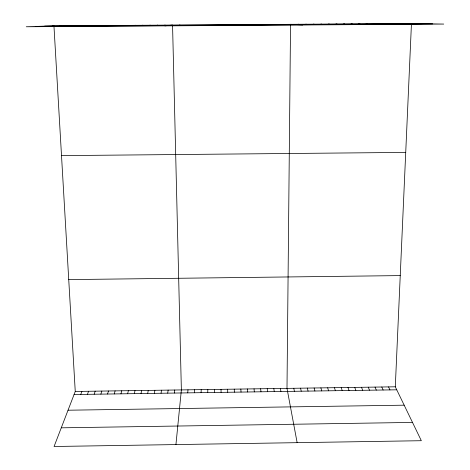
<?xml version="1.0" encoding="UTF-8"?>
<svg xmlns="http://www.w3.org/2000/svg" width="470" height="470" viewBox="0 0 470 470"><rect width="100%" height="100%" fill="white"/><g stroke="black" fill="none" stroke-linecap="round" stroke-linejoin="round"><path stroke-width="0.7" d="M214.402 392.474L214.432 389.436M207.74 392.568L207.822 389.53M53.985 26.52L75.253 391.463L54.074 446.5L421.332 440.707L395.294 386.804L411.426 24.217M201.078 392.667L201.213 389.63M194.41 392.761L194.604 389.724M187.742 392.861L187.988 389.818M175.933 444.579L181.373 389.918L172.572 25.756M174.399 393.055L174.758 390.012M167.725 393.155L168.137 390.112M161.046 393.249L161.516 390.206M154.371 393.349L154.888 390.3M147.692 393.449L148.267 390.4M141.006 393.543L141.635 390.494M134.32 393.643L135.008 390.594M127.634 393.743L128.375 390.688M120.949 393.837L121.742 390.787M114.257 393.936L115.109 390.881M107.565 394.036L108.47 390.975M100.874 394.13L101.831 391.075M94.176 394.23L95.187 391.169M87.479 394.33L88.548 391.269M80.775 394.424L81.903 391.363M179.593 25.033L179.945 24.992M164.888 25.873L172.555 25.039M164.67 25.133L165.158 25.086M157.203 25.18L157.761 25.133M149.736 25.227L150.359 25.18M142.269 25.274L142.956 25.227M134.796 25.327L135.554 25.274M127.317 25.374L128.145 25.327M119.838 25.421L120.737 25.374M112.359 25.468L113.323 25.421M104.875 25.515L105.909 25.468M97.39 25.568L98.494 25.515M89.905 25.615L91.074 25.562M82.415 25.662L83.654 25.609M74.918 25.709L76.228 25.656M59.925 25.809L61.37 25.756M67.427 25.756L68.802 25.709M53.938 25.803L26.261 26.767L443.739 24.07L411.462 23.5M75.253 391.463L395.294 386.804M74.078 394.524L396.745 389.806M68.038 410.216L404.177 405.181M61.265 427.823L412.501 422.424M68.732 279.603L400.246 275.596M61.505 155.617L405.728 152.409M52.428 25.856L413.23 23.529M44.621 26.126L422.342 23.694M35.767 26.438L432.664 23.876M403.924 23.547L405.622 23.582M396.38 23.6L398.014 23.629M388.837 23.647L390.4 23.676M381.293 23.694L382.786 23.729M373.744 23.741L375.166 23.776M366.195 23.794L367.546 23.823M358.639 23.841L359.926 23.876M351.084 23.888L352.3 23.923M343.523 23.935L344.674 23.97M335.962 23.988L337.043 24.023M328.401 24.035L329.411 24.07M320.834 24.082L321.774 24.123M313.261 24.134L314.136 24.17M305.694 24.181L306.493 24.217M298.121 24.229L298.85 24.27M302.668 24.981L290.542 24.281L286.994 388.379L297.14 442.664M283.187 24.328L283.78 24.364M275.825 24.375L276.354 24.411M268.464 24.422L268.928 24.463M261.103 24.469L261.496 24.511M253.735 24.516L254.064 24.558M388.543 386.898L389.936 389.9M381.787 386.998L383.126 390M375.031 387.098L376.311 390.1M368.269 387.198L369.496 390.2M361.506 387.292L362.681 390.3M354.744 387.392L355.861 390.4M347.976 387.491L349.04 390.5M341.208 387.591L342.219 390.599M334.44 387.685L335.392 390.699M327.666 387.785L328.565 390.799M320.893 387.885L321.738 390.899M314.119 387.985L314.906 390.999M307.339 388.085L308.073 391.099M300.559 388.179L301.235 391.199M293.779 388.279L294.396 391.298M280.408 388.473L280.919 391.498M273.816 388.572L274.274 391.592M267.224 388.666L267.63 391.692M260.633 388.761L260.985 391.792M254.041 388.86L254.335 391.886M247.443 388.954L247.684 391.986M240.846 389.048L241.034 392.08M234.248 389.148L234.377 392.18M227.645 389.242L227.721 392.274M221.041 389.336L221.064 392.374"/></g></svg>
